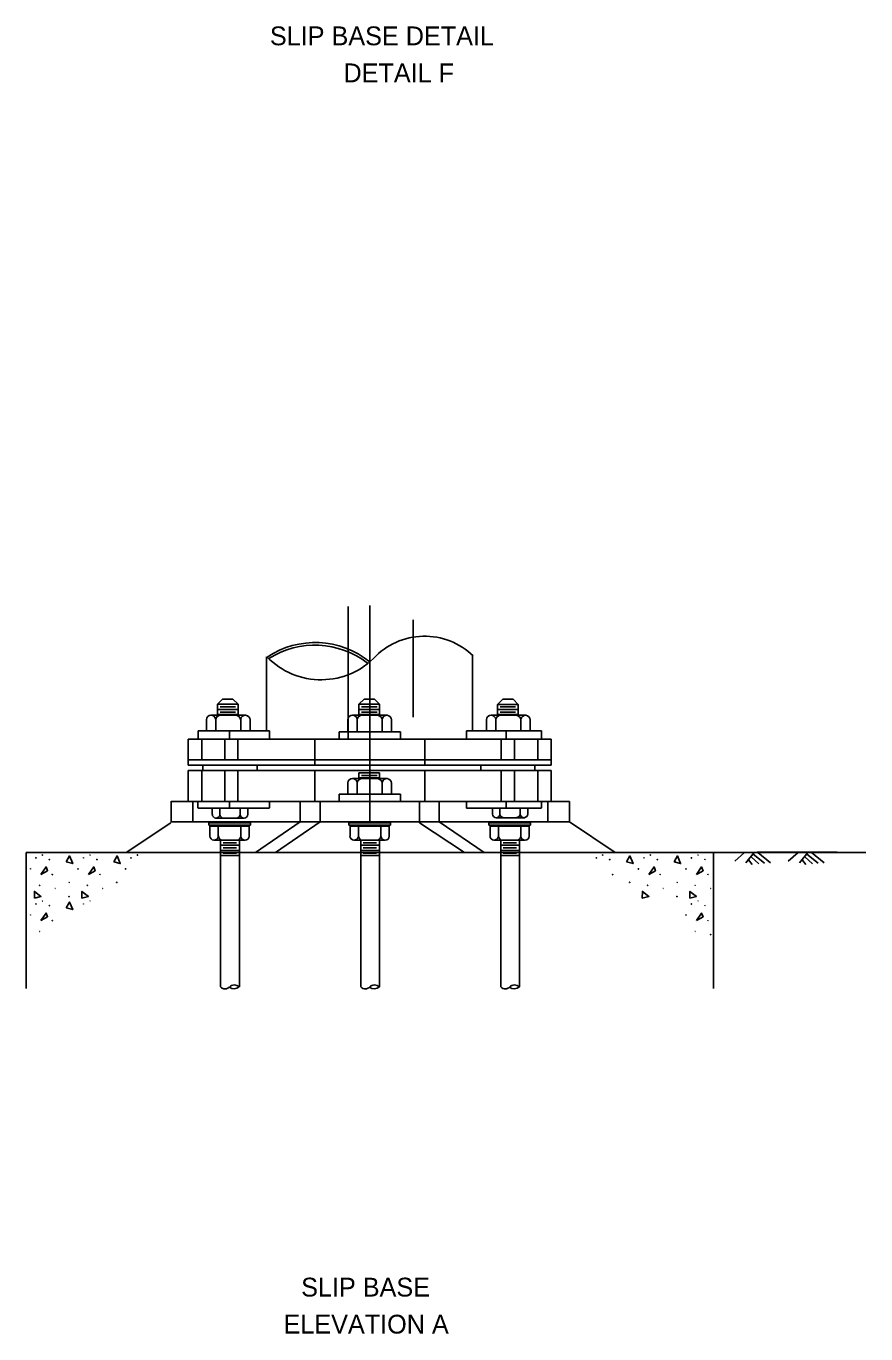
# Model space of a CAD drawing. Extents: x -794.7 to -765.6, y 476.9 to 490.1.
# Drawn here: x -779.89 to -776.47, y 476.88 to 482.21 of the extents above; entities that cross this region are included whole.
import ezdxf

# ---------------------------------------------------------------- set-up
doc = ezdxf.new("R2010")
doc.units = 0
doc.layers.add('es_DETAIL', color=7, linetype='Continuous')
doc.layers.add('es_NO-PLOT', color=7, linetype='Continuous')

msp = doc.modelspace()

# ---------------------------------------------------------------- linework, layer by layer
at = {"layer": 'es_DETAIL'}
for p, q in [((-778.578, 479.3027), (-778.578, 479.8441)), ((-778.3129, 479.7897), (-778.3129, 479.3928)), ((-778.9098, 479.6384), (-778.9098, 479.339)), ((-778.0703, 479.6418), (-778.0703, 479.3373)), ((-779.1102, 479.4448), (-779.0892, 479.4658)), ((-779.1102, 479.4448), (-779.0261, 479.4448)), ((-779.1102, 479.4028), (-779.1102, 479.4448)), ((-779.1102, 479.4238), (-779.0261, 479.4238)), ((-779.0994, 479.4343), (-779.0365, 479.4343)), ((-779.0892, 479.4658), (-779.0471, 479.4658)), ((-779.0261, 479.4448), (-779.0471, 479.4658)), ((-779.0261, 479.4028), (-779.0261, 479.4448)), ((-778.5337, 479.4448), (-778.5127, 479.4658)), ((-778.5337, 479.4448), (-778.4496, 479.4448)), ((-778.5337, 479.4028), (-778.5337, 479.4448)), ((-778.5337, 479.4238), (-778.4496, 479.4238)), ((-778.5229, 479.4343), (-778.46, 479.4343)), ((-778.5127, 479.4658), (-778.4706, 479.4658)), ((-778.4496, 479.4448), (-778.4706, 479.4658)), ((-778.4496, 479.4028), (-778.4496, 479.4448)), ((-777.9688, 479.4447), (-777.9477, 479.4657)), ((-777.9688, 479.4447), (-777.8847, 479.4447)), ((-777.9688, 479.4027), (-777.9688, 479.4447)), ((-777.9688, 479.4237), (-777.8847, 479.4237)), ((-777.958, 479.4342), (-777.8951, 479.4342)), ((-777.9477, 479.4657), (-777.9057, 479.4657)), ((-777.8847, 479.4447), (-777.9057, 479.4657)), ((-777.8847, 479.4027), (-777.8847, 479.4447)), ((-779.1553, 479.3365), (-779.1553, 479.3822)), ((-779.1369, 479.4001), (-778.9963, 479.4001)), ((-779.1172, 479.381), (-779.1172, 479.3365)), ((-779.1102, 479.4028), (-779.0261, 479.4028)), ((-779.0994, 479.4133), (-779.0365, 479.4133)), ((-779.0155, 479.3365), (-779.0155, 479.3838)), ((-778.9774, 479.3365), (-778.9774, 479.3813)), ((-778.5788, 479.3326), (-778.5788, 479.3822)), ((-778.5604, 479.4001), (-778.4198, 479.4001)), ((-778.5407, 479.381), (-778.5407, 479.3326)), ((-778.5337, 479.4028), (-778.4496, 479.4028)), ((-778.5229, 479.4133), (-778.46, 479.4133)), ((-778.439, 479.3326), (-778.439, 479.3838)), ((-778.4009, 479.3326), (-778.4009, 479.3813)), ((-778.0139, 479.3365), (-778.0139, 479.3822)), ((-777.9955, 479.4), (-777.8548, 479.4)), ((-777.9758, 479.3809), (-777.9758, 479.3365)), ((-777.9688, 479.4027), (-777.8847, 479.4027)), ((-777.958, 479.4132), (-777.8951, 479.4132)), ((-777.8741, 479.3365), (-777.8741, 479.3837)), ((-777.836, 479.3365), (-777.836, 479.3812)), ((-779.1892, 479.3365), (-778.8984, 479.3365)), ((-779.1892, 479.3365), (-779.1892, 479.3027)), ((-779.0617, 479.3027), (-779.0617, 479.3365)), ((-778.8984, 479.3027), (-778.8984, 479.3365)), ((-778.6145, 479.3326), (-778.3642, 479.3326)), ((-778.6145, 479.3326), (-778.6145, 479.3038)), ((-778.3642, 479.304), (-778.3642, 479.3326)), ((-778.0957, 479.3363), (-778.0957, 479.3027)), ((-778.0957, 479.3363), (-777.7901, 479.3363)), ((-778.0139, 479.3365), (-777.836, 479.3365)), ((-777.9336, 479.3027), (-777.9336, 479.3365)), ((-777.7901, 479.3028), (-777.7901, 479.3363)), ((-779.229, 479.3027), (-777.7499, 479.3027)), ((-779.229, 479.3027), (-779.229, 479.1965)), ((-779.1736, 479.3027), (-779.1736, 479.218)), ((-779.0805, 479.3027), (-779.0805, 479.218)), ((-779.0266, 479.3027), (-779.0266, 479.218)), ((-778.7132, 479.195), (-778.7132, 479.301)), ((-778.2653, 479.3027), (-778.2653, 479.1966)), ((-777.9545, 479.218), (-777.9545, 479.3027)), ((-777.8998, 479.218), (-777.8998, 479.3027)), ((-777.8048, 479.3027), (-777.8048, 479.218)), ((-777.7499, 479.1965), (-777.7499, 479.3027)), ((-779.229, 479.218), (-777.7499, 479.218)), ((-779.229, 479.1965), (-777.7499, 479.1965)), ((-779.229, 479.1744), (-777.7499, 479.1744)), ((-779.229, 479.1744), (-779.229, 479.0493)), ((-779.1736, 479.1744), (-779.1736, 479.0493)), ((-779.1694, 479.1965), (-779.1694, 479.1744)), ((-779.0805, 479.1744), (-779.0805, 479.0493)), ((-779.0266, 479.1744), (-779.0266, 479.0493)), ((-778.9485, 479.1965), (-778.9485, 479.1744)), ((-778.7132, 479.0493), (-778.7132, 479.1758)), ((-778.5337, 479.1447), (-778.5337, 479.1658)), ((-778.5337, 479.1657), (-778.4496, 479.1657)), ((-778.5229, 479.1552), (-778.46, 479.1552)), ((-778.4496, 479.1447), (-778.4496, 479.1658)), ((-778.2653, 479.1744), (-778.2653, 479.0493)), ((-778.0373, 479.1744), (-778.0373, 479.1965)), ((-777.9545, 479.0493), (-777.9545, 479.1744)), ((-777.8998, 479.0493), (-777.8998, 479.1744)), ((-777.8172, 479.1744), (-777.8172, 479.1965)), ((-777.8048, 479.1758), (-777.8048, 479.0493)), ((-777.7499, 479.0493), (-777.7499, 479.1744)), ((-778.5789, 479.0784), (-778.5789, 479.1241)), ((-778.5604, 479.142), (-778.4198, 479.142)), ((-778.5408, 479.1229), (-778.5408, 479.0784)), ((-778.5337, 479.1447), (-778.4496, 479.1447)), ((-778.439, 479.0784), (-778.439, 479.1256)), ((-778.4009, 479.0784), (-778.4009, 479.1231)), ((-779.2992, 479.0499), (-779.2992, 478.9626)), ((-779.2992, 479.0493), (-777.6763, 479.0493)), ((-779.2109, 479.0499), (-779.2109, 478.9659)), ((-779.1907, 479.0218), (-779.1907, 479.0493)), ((-779.0617, 479.0493), (-779.0617, 479.0218)), ((-778.8984, 479.0499), (-778.8984, 479.0225)), ((-778.7725, 479.0493), (-778.7725, 478.9659)), ((-778.6915, 479.0493), (-778.6915, 478.9659)), ((-778.6145, 479.0784), (-778.3642, 479.0784)), ((-778.6145, 479.0784), (-778.6145, 479.0496)), ((-778.3642, 479.0498), (-778.3642, 479.0784)), ((-778.2875, 478.9619), (-778.2875, 479.0493)), ((-778.2065, 478.9659), (-778.2065, 479.0493)), ((-778.0955, 479.0487), (-778.0955, 479.0213)), ((-777.9336, 479.0493), (-777.9336, 479.0218)), ((-777.7904, 479.0224), (-777.7904, 479.0498)), ((-777.7646, 478.9659), (-777.7646, 479.0493)), ((-777.6763, 478.9659), (-777.6763, 479.0493)), ((-779.1892, 479.0218), (-778.8984, 479.0218)), ((-779.131, 479.0217), (-779.131, 478.9963)), ((-779.1001, 479.0217), (-779.1001, 478.9943)), ((-779.0177, 478.9965), (-779.0177, 479.0217)), ((-778.9869, 479.0217), (-778.9869, 478.9955)), ((-777.7901, 479.0218), (-778.0957, 479.0218)), ((-777.99, 479.0218), (-777.99, 478.9971)), ((-777.9591, 478.9981), (-777.9591, 479.0218)), ((-777.8767, 479.0218), (-777.8767, 478.9959)), ((-777.8458, 479.0218), (-777.8458, 478.9979)), ((-779.4821, 478.8411), (-779.3002, 478.9619)), ((-779.2992, 478.9659), (-777.6763, 478.9659)), ((-778.9754, 478.9619), (-779.1456, 478.9619)), ((-779.1456, 478.9619), (-779.1456, 478.9525)), ((-779.1456, 478.9525), (-778.9754, 478.9525)), ((-778.9809, 478.9483), (-779.141, 478.9483)), ((-779.141, 478.9483), (-779.141, 478.908)), ((-779.1187, 478.981), (-779.0048, 478.981)), ((-779.0018, 478.981), (-779.1157, 478.981)), ((-779.1067, 478.9483), (-779.1067, 478.9058)), ((-779.0151, 478.9082), (-779.0151, 478.9483)), ((-778.9809, 478.9483), (-778.9809, 478.9072)), ((-778.9754, 478.9525), (-778.9754, 478.9619)), ((-778.9555, 478.8411), (-778.7725, 478.9659)), ((-778.8737, 478.8411), (-778.6915, 478.9659)), ((-778.4044, 478.9619), (-778.5746, 478.9619)), ((-778.5746, 478.9619), (-778.5746, 478.9524)), ((-778.5746, 478.9524), (-778.4044, 478.9524)), ((-778.4099, 478.9482), (-778.57, 478.9482)), ((-778.57, 478.9482), (-778.57, 478.908)), ((-778.5357, 478.9482), (-778.5357, 478.9057)), ((-778.4442, 478.9082), (-778.4442, 478.9482)), ((-778.4099, 478.9482), (-778.4099, 478.9071)), ((-778.4044, 478.9524), (-778.4044, 478.9619)), ((-778.1042, 478.8411), (-778.2875, 478.9619)), ((-778.0229, 478.8411), (-778.2065, 478.9659)), ((-778.0041, 478.9621), (-778.0041, 478.9526)), ((-777.834, 478.9621), (-778.0041, 478.9621)), ((-778.0041, 478.9527), (-777.834, 478.9527)), ((-777.8394, 478.9485), (-777.9996, 478.9485)), ((-777.9996, 478.9485), (-777.9996, 478.9082)), ((-777.975, 478.9826), (-777.8611, 478.9826)), ((-777.8581, 478.9826), (-777.9721, 478.9826)), ((-777.9653, 478.9485), (-777.9653, 478.906)), ((-777.8737, 478.9084), (-777.8737, 478.9485)), ((-777.8394, 478.9485), (-777.8394, 478.9073)), ((-777.834, 478.9527), (-777.834, 478.9621)), ((-777.4897, 478.8411), (-777.6763, 478.9659)), ((-778.9975, 478.8911), (-779.124, 478.8911)), ((-779.0972, 478.8912), (-779.0972, 478.2926)), ((-779.0207, 478.8911), (-779.0207, 478.2926)), ((-778.4265, 478.891), (-778.553, 478.891)), ((-778.5262, 478.891), (-778.5262, 478.2926)), ((-778.4505, 478.891), (-778.4505, 478.2926)), ((-777.856, 478.8913), (-777.9826, 478.8913)), ((-777.9557, 478.8913), (-777.9557, 478.2926)), ((-777.8801, 478.8913), (-777.8801, 478.2926)), ((-779.8896, 478.8411), (-776.4682, 478.8411)), ((-779.8896, 478.8411), (-779.8896, 478.2863)), ((-779.0219, 478.8702), (-779.0972, 478.8702)), ((-779.0219, 478.8492), (-779.0972, 478.8492)), ((-779.0327, 478.8807), (-779.0869, 478.8807)), ((-779.0327, 478.8597), (-779.0869, 478.8597)), ((-779.0327, 478.8387), (-779.0869, 478.8387)), ((-778.4509, 478.8702), (-778.5262, 478.8702)), ((-778.4509, 478.8492), (-778.5262, 478.8492)), ((-778.4617, 478.8807), (-778.5159, 478.8807)), ((-778.4617, 478.8597), (-778.5159, 478.8597)), ((-778.4617, 478.8387), (-778.5159, 478.8387)), ((-777.8804, 478.8702), (-777.9558, 478.8702)), ((-777.8804, 478.8492), (-777.9558, 478.8492)), ((-777.8912, 478.8807), (-777.9454, 478.8807)), ((-777.8912, 478.8597), (-777.9454, 478.8597)), ((-777.8912, 478.8387), (-777.9454, 478.8387)), ((-777.0896, 478.8411), (-777.0896, 478.2863)), ((-776.962, 478.8412), (-777.0027, 478.805)), ((-777.0027, 478.8411), (-776.7171, 478.8411)), ((-776.9234, 478.8409), (-776.9569, 478.7982)), ((-776.9267, 478.8345), (-776.8807, 478.7967)), ((-776.9112, 478.842), (-776.5856, 478.842)), ((-776.9077, 478.8408), (-776.8563, 478.7984)), ((-776.7436, 478.8412), (-776.7843, 478.805)), ((-776.7843, 478.8411), (-776.4987, 478.8411)), ((-776.705, 478.8409), (-776.7386, 478.7982)), ((-776.7083, 478.8345), (-776.6623, 478.7967)), ((-776.6894, 478.8408), (-776.6379, 478.7984)), ((-779.0219, 478.8282), (-779.0972, 478.8282)), ((-778.4509, 478.8282), (-778.5262, 478.8282)), ((-777.8804, 478.8282), (-777.9558, 478.8282)), ((-776.9462, 478.8105), (-776.9315, 478.7924)), ((-776.9351, 478.8227), (-776.9037, 478.7941)), ((-776.7279, 478.8105), (-776.7132, 478.7924)), ((-776.7167, 478.8227), (-776.6853, 478.7941))]:
    msp.add_line(p, q, dxfattribs=at)
for points in [[(-778.4895, 478.9619), (-778.4895, 479.8473)], [(-779.8243, 478.8297), (-779.8233, 478.8297), (-779.8233, 478.8306), (-779.8243, 478.8306), (-779.8243, 478.8297)], [(-779.6305, 478.8297), (-779.6296, 478.8297), (-779.6296, 478.8306), (-779.6305, 478.8306), (-779.6305, 478.8297)], [(-779.4367, 478.8297), (-779.4358, 478.8297), (-779.4358, 478.8306), (-779.4367, 478.8306), (-779.4367, 478.8297)], [(-777.5409, 478.8297), (-777.5399, 478.8297), (-777.5399, 478.8306), (-777.5409, 478.8306), (-777.5409, 478.8297)], [(-777.3471, 478.8297), (-777.3462, 478.8297), (-777.3462, 478.8306), (-777.3471, 478.8306), (-777.3471, 478.8297)], [(-777.1534, 478.8297), (-777.1524, 478.8297), (-777.1524, 478.8306), (-777.1534, 478.8306), (-777.1534, 478.8297)], [(-779.8504, 478.8183), (-779.8494, 478.8183), (-779.8494, 478.8192), (-779.8504, 478.8192), (-779.8504, 478.8183)], [(-779.7955, 478.8113), (-779.7946, 478.8113), (-779.7946, 478.8123), (-779.7955, 478.8123), (-779.7955, 478.8113)], [(-779.6566, 478.8183), (-779.6557, 478.8183), (-779.6557, 478.8192), (-779.6566, 478.8192), (-779.6566, 478.8183)], [(-779.6018, 478.8113), (-779.6008, 478.8113), (-779.6008, 478.8123), (-779.6018, 478.8123), (-779.6018, 478.8113)], [(-779.4628, 478.8183), (-779.4619, 478.8183), (-779.4619, 478.8192), (-779.4628, 478.8192), (-779.4628, 478.8183)], [(-777.567, 478.8183), (-777.566, 478.8183), (-777.566, 478.8192), (-777.567, 478.8192), (-777.567, 478.8183)], [(-777.5121, 478.8113), (-777.5112, 478.8113), (-777.5112, 478.8123), (-777.5121, 478.8123), (-777.5121, 478.8113)], [(-777.3732, 478.8183), (-777.3723, 478.8183), (-777.3723, 478.8192), (-777.3732, 478.8192), (-777.3732, 478.8183)], [(-777.3184, 478.8113), (-777.3174, 478.8113), (-777.3174, 478.8123), (-777.3184, 478.8123), (-777.3184, 478.8113)], [(-777.1795, 478.8183), (-777.1785, 478.8183), (-777.1785, 478.8192), (-777.1795, 478.8192), (-777.1795, 478.8183)], [(-777.1246, 478.8113), (-777.1237, 478.8113), (-777.1237, 478.8123), (-777.1246, 478.8123), (-777.1246, 478.8113)], [(-779.8724, 478.7735), (-779.8715, 478.7735), (-779.8715, 478.7744), (-779.8724, 478.7744), (-779.8724, 478.7735)], [(-779.7837, 478.7502), (-779.7827, 478.7502), (-779.7827, 478.7511), (-779.7837, 478.7511), (-779.7837, 478.7502)], [(-779.6787, 478.7735), (-779.6777, 478.7735), (-779.6777, 478.7744), (-779.6787, 478.7744), (-779.6787, 478.7735)], [(-779.5899, 478.7502), (-779.589, 478.7502), (-779.589, 478.7511), (-779.5899, 478.7511), (-779.5899, 478.7502)], [(-779.4849, 478.7735), (-779.484, 478.7735), (-779.484, 478.7744), (-779.4849, 478.7744), (-779.4849, 478.7735)], [(-777.5003, 478.7502), (-777.4993, 478.7502), (-777.4993, 478.7511), (-777.5003, 478.7511), (-777.5003, 478.7502)], [(-777.3953, 478.7735), (-777.3943, 478.7735), (-777.3943, 478.7744), (-777.3953, 478.7744), (-777.3953, 478.7735)], [(-777.3065, 478.7502), (-777.3056, 478.7502), (-777.3056, 478.7511), (-777.3065, 478.7511), (-777.3065, 478.7502)], [(-777.2015, 478.7735), (-777.2006, 478.7735), (-777.2006, 478.7744), (-777.2015, 478.7744), (-777.2015, 478.7735)], [(-777.1127, 478.7502), (-777.1118, 478.7502), (-777.1118, 478.7511), (-777.1127, 478.7511), (-777.1127, 478.7502)], [(-779.835, 478.7064), (-779.8341, 478.7064), (-779.8341, 478.7073), (-779.835, 478.7073), (-779.835, 478.7064)], [(-779.7719, 478.6935), (-779.771, 478.6935), (-779.771, 478.6945), (-779.7719, 478.6945), (-779.7719, 478.6935)], [(-779.7147, 478.7182), (-779.7138, 478.7182), (-779.7138, 478.7192), (-779.7147, 478.7192), (-779.7147, 478.7182)], [(-779.6413, 478.7064), (-779.6403, 478.7064), (-779.6403, 478.7073), (-779.6413, 478.7073), (-779.6413, 478.7064)], [(-779.5781, 478.6935), (-779.5772, 478.6935), (-779.5772, 478.6945), (-779.5781, 478.6945), (-779.5781, 478.6935)], [(-779.521, 478.7182), (-779.52, 478.7182), (-779.52, 478.7192), (-779.521, 478.7192), (-779.521, 478.7182)], [(-777.4314, 478.7182), (-777.4304, 478.7182), (-777.4304, 478.7192), (-777.4314, 478.7192), (-777.4314, 478.7182)], [(-777.3579, 478.7064), (-777.3569, 478.7064), (-777.3569, 478.7073), (-777.3579, 478.7073), (-777.3579, 478.7064)], [(-777.2947, 478.6935), (-777.2938, 478.6935), (-777.2938, 478.6945), (-777.2947, 478.6945), (-777.2947, 478.6935)], [(-777.2376, 478.7182), (-777.2366, 478.7182), (-777.2366, 478.7192), (-777.2376, 478.7192), (-777.2376, 478.7182)], [(-777.1641, 478.7064), (-777.1632, 478.7064), (-777.1632, 478.7073), (-777.1641, 478.7073), (-777.1641, 478.7064)], [(-777.101, 478.6935), (-777.1, 478.6935), (-777.1, 478.6945), (-777.101, 478.6945), (-777.101, 478.6935)], [(-779.8504, 478.6304), (-779.8494, 478.6304), (-779.8494, 478.6313), (-779.8504, 478.6313), (-779.8504, 478.6304)], [(-779.8243, 478.6418), (-779.8233, 478.6418), (-779.8233, 478.6428), (-779.8243, 478.6428), (-779.8243, 478.6418)], [(-779.7955, 478.6235), (-779.7946, 478.6235), (-779.7946, 478.6244), (-779.7955, 478.6244), (-779.7955, 478.6235)], [(-779.7157, 478.6607), (-779.7147, 478.6607), (-779.7147, 478.6617), (-779.7157, 478.6617), (-779.7157, 478.6607)], [(-779.6566, 478.6304), (-779.6557, 478.6304), (-779.6557, 478.6313), (-779.6566, 478.6313), (-779.6566, 478.6304)], [(-779.6305, 478.6418), (-779.6296, 478.6418), (-779.6296, 478.6428), (-779.6305, 478.6428), (-779.6305, 478.6418)], [(-777.2385, 478.6607), (-777.2376, 478.6607), (-777.2376, 478.6617), (-777.2385, 478.6617), (-777.2385, 478.6607)], [(-777.1795, 478.6304), (-777.1785, 478.6304), (-777.1785, 478.6313), (-777.1795, 478.6313), (-777.1795, 478.6304)], [(-777.1534, 478.6418), (-777.1524, 478.6418), (-777.1524, 478.6428), (-777.1534, 478.6428), (-777.1534, 478.6418)], [(-777.1246, 478.6235), (-777.1237, 478.6235), (-777.1237, 478.6244), (-777.1246, 478.6244), (-777.1246, 478.6235)], [(-779.8724, 478.5856), (-779.8715, 478.5856), (-779.8715, 478.5865), (-779.8724, 478.5865), (-779.8724, 478.5856)], [(-777.2015, 478.5856), (-777.2006, 478.5856), (-777.2006, 478.5865), (-777.2015, 478.5865), (-777.2015, 478.5856)], [(-779.835, 478.5185), (-779.8341, 478.5185), (-779.8341, 478.5194), (-779.835, 478.5194), (-779.835, 478.5185)], [(-779.7837, 478.5623), (-779.7827, 478.5623), (-779.7827, 478.5632), (-779.7837, 478.5632), (-779.7837, 478.5623)], [(-777.1641, 478.5185), (-777.1632, 478.5185), (-777.1632, 478.5194), (-777.1641, 478.5194), (-777.1641, 478.5185)], [(-777.1127, 478.5623), (-777.1118, 478.5623), (-777.1118, 478.5632), (-777.1127, 478.5632), (-777.1127, 478.5623)], [(-777.101, 478.5057), (-777.1, 478.5057), (-777.1, 478.5066), (-777.101, 478.5066), (-777.101, 478.5057)]]:
    msp.add_lwpolyline(points, dxfattribs=at)
for points in [[(-779.8294, 478.7509), (-779.8082, 478.782), (-779.8026, 478.7664)], [(-779.7268, 478.8028), (-779.7127, 478.8268), (-779.6999, 478.7957)], [(-779.6357, 478.7509), (-779.6145, 478.782), (-779.6088, 478.7664)], [(-779.533, 478.8028), (-779.5189, 478.8268), (-779.5062, 478.7957)], [(-777.4434, 478.8028), (-777.4293, 478.8268), (-777.4166, 478.7957)], [(-777.3523, 478.7509), (-777.3311, 478.782), (-777.3254, 478.7664)], [(-777.2496, 478.8028), (-777.2355, 478.8268), (-777.2228, 478.7957)], [(-777.1585, 478.7509), (-777.1373, 478.782), (-777.1317, 478.7664)], [(-779.8562, 478.6545), (-779.856, 478.6824), (-779.8294, 478.6618)], [(-779.6625, 478.6545), (-779.6622, 478.6824), (-779.6357, 478.6618)], [(-777.3791, 478.6545), (-777.3788, 478.6824), (-777.3523, 478.6618)], [(-777.1853, 478.6545), (-777.1851, 478.6824), (-777.1585, 478.6618)], [(-779.7268, 478.6149), (-779.7127, 478.6389), (-779.6999, 478.6078)], [(-779.8294, 478.563), (-779.8082, 478.5941), (-779.8026, 478.5786)], [(-777.1585, 478.563), (-777.1373, 478.5941), (-777.1317, 478.5786)]]:
    msp.add_lwpolyline(points, close=True, dxfattribs=at)
for centre, radius, start, end in [((-778.7123, 479.3454), 0.3514, 50.7098, 123.8243), ((-778.7134, 479.3344), 0.3514, 52.2895, 122.2092), ((-778.2661, 479.4398), 0.2828, 45.6321, 137.2665), ((-778.688, 479.8523), 0.3075, 224.3606, 316.8738), ((-779.1363, 479.381), 0.0191, 4.8048, 176.3828), ((-779.0982, 479.381), 0.0191, 92.9268, 180.3985), ((-779.0349, 479.3809), 0.0191, 0.4996, 88.1024), ((-778.9965, 479.381), 0.0191, 0.7224, 171.7875), ((-778.5598, 479.381), 0.0191, 4.8048, 176.3828), ((-778.5217, 479.381), 0.0191, 92.9268, 180.3985), ((-778.4584, 479.3809), 0.0191, 0.4996, 88.1024), ((-778.42, 479.381), 0.0191, 0.7224, 171.7875), ((-777.9949, 479.3809), 0.0191, 4.8048, 176.3828), ((-777.9568, 479.3809), 0.0191, 92.9268, 180.3985), ((-777.8934, 479.3808), 0.0191, 0.4996, 88.1024), ((-777.855, 479.3809), 0.0191, 0.7224, 171.7875), ((-778.5598, 479.1229), 0.0191, 4.8048, 176.3828), ((-778.5217, 479.1229), 0.0191, 92.9268, 180.3985), ((-778.4584, 479.1228), 0.0191, 0.4996, 88.1024), ((-778.42, 479.1229), 0.0191, 0.7224, 171.7875), ((-779.1156, 478.9965), 0.0154, 180.7224, 351.7875), ((-779.0845, 478.9966), 0.0154, 180.4996, 268.1024), ((-779.0332, 478.9965), 0.0154, 272.9268, 0.3985), ((-779.0023, 478.9965), 0.0154, 184.8049, 356.3828), ((-777.9745, 478.9981), 0.0154, 183.6172, 355.1952), ((-777.9437, 478.9981), 0.0154, 179.6015, 267.0732), ((-777.8924, 478.9982), 0.0154, 271.8976, 359.5004), ((-777.8613, 478.9981), 0.0154, 188.2125, 359.2776), ((-779.1239, 478.9082), 0.0172, 180.7224, 351.7875), ((-779.0893, 478.9083), 0.0172, 180.4996, 268.1024), ((-779.0323, 478.9082), 0.0172, 272.9268, 0.3985), ((-778.998, 478.9082), 0.0172, 184.8049, 356.3828), ((-778.5529, 478.9082), 0.0172, 180.7224, 351.7875), ((-778.5183, 478.9083), 0.0172, 180.4996, 268.1024), ((-778.4613, 478.9082), 0.0172, 272.9268, 0.3985), ((-778.427, 478.9082), 0.0172, 184.8049, 356.3828), ((-777.9824, 478.9084), 0.0172, 180.7224, 351.7875), ((-777.9479, 478.9085), 0.0172, 180.4996, 268.1024), ((-777.8909, 478.9084), 0.0172, 272.9268, 0.3985), ((-777.8566, 478.9084), 0.0172, 184.8049, 356.3828), ((-779.0412, 478.2733), 0.0276, 44.3606, 136.8738), ((-778.4702, 478.2733), 0.0276, 44.3606, 136.8738), ((-777.8998, 478.2733), 0.0276, 44.3606, 136.8738), ((-779.079, 478.3103), 0.0253, 224.3145, 317.2665), ((-779.0417, 478.3168), 0.0315, 231.41, 309.8243), ((-778.508, 478.3103), 0.0253, 224.3145, 317.2665), ((-778.4707, 478.3168), 0.0315, 231.41, 309.8243), ((-777.9376, 478.3103), 0.0253, 224.3145, 317.2665), ((-777.9002, 478.3168), 0.0315, 231.41, 309.8243)]:
    msp.add_arc(centre, radius, start, end, dxfattribs=at)

# ---------------------------------------------------------------- texts
at = {"layer": 'es_NO-PLOT'}
for s, p in [('SLIP BASE DETAIL', (-778.8964, 482.1312)), ('DETAIL F', (-778.5966, 481.9803)), ('SLIP BASE', (-778.7691, 477.0307)), ('ELEVATION A', (-778.8409, 476.8798))]:
    msp.add_text(s, height=0.07677, dxfattribs=at).set_placement(p)

doc.saveas('drawing.dxf')
